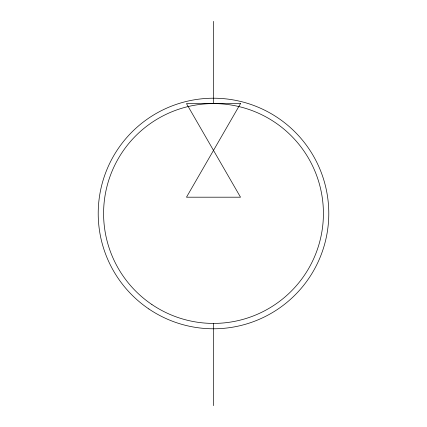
<?xml version="1.0" encoding="UTF-8"?>
<svg xmlns="http://www.w3.org/2000/svg" width="427" height="427" viewBox="0 0 427 427"><rect width="100%" height="100%" fill="white"/><g stroke="black" fill="none" stroke-linecap="round" stroke-linejoin="round"><path stroke-width="0.64" d="M213.5 21.35L213.5 103.59M213.5 323.41L213.5 405.65M240.518 103.59L186.482 197.194L240.518 197.194L186.482 103.59L240.518 103.59M151.895 304.52A109.91 109.91 0 0 0 323.132 221.341A109.91 109.91 0 0 0 165.473 114.639A109.91 109.91 0 0 0 151.895 304.52M148.879 308.977A115.29 115.29 0 0 0 328.496 221.725A115.29 115.29 0 0 0 163.125 109.798A115.29 115.29 0 0 0 148.879 308.977"/></g></svg>
